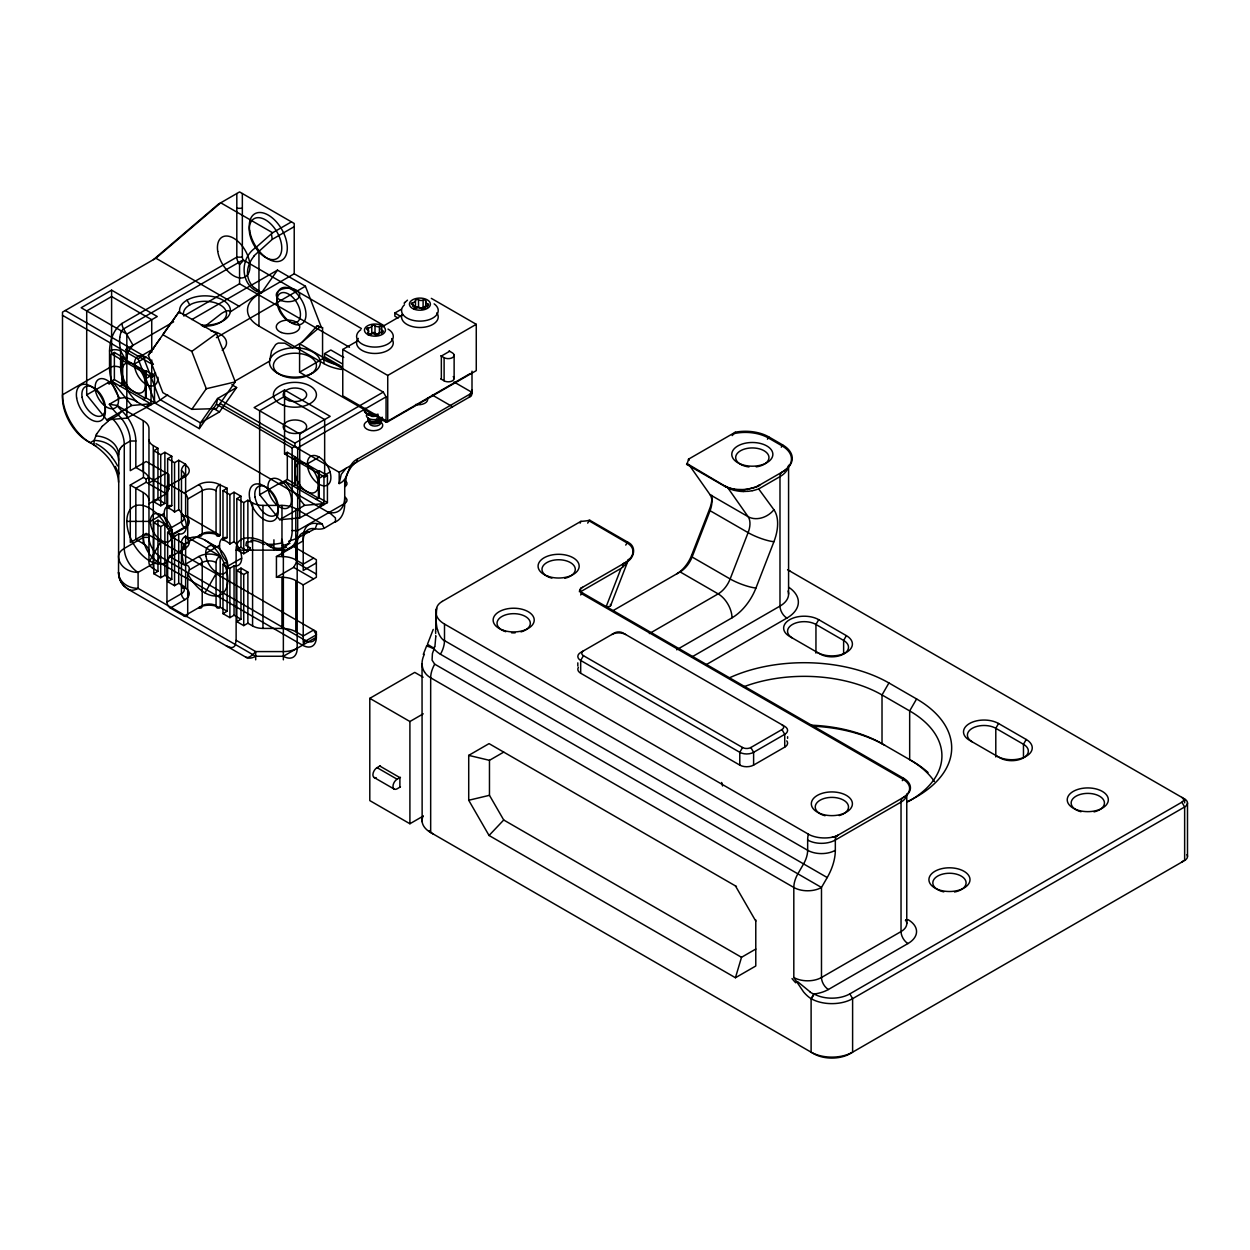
<?xml version="1.0" encoding="UTF-8"?>
<svg xmlns="http://www.w3.org/2000/svg" width="1250" height="1250" viewBox="0 0 1250 1250"><rect width="100%" height="100%" fill="white"/><g stroke="black" fill="none" stroke-linecap="round" stroke-linejoin="round"><path stroke-width="1.5" d="M341.516 369.484A39.125 22.594 0 0 1 323.969 363.641L258.953 326.094L258.953 250.734L256.078 247.391L272.609 232.75L291.453 221.875M470.312 373.5L386.062 422.141L386.062 396.875L383.297 392.094L299.609 343.766L299.578 372.203L322.562 358.938L322.562 327.75L317.25 325.766L302.016 342.297L292.594 347.828L284.812 343.188L278.422 343.062A12.797 10.094 84.9 0 0 275.547 344.719L271.578 350.828L269.594 361.109L235.172 380.984M376.219 422.797L376.219 421.094A6.531 4.453 -12.7 0 0 380.141 418.719M424.375 654.281A31.672 23.125 -19.1 0 0 422.031 663.656L422.141 821.766M123.688 585.641A11.766 6.797 60 0 1 119.406 578.25L118.531 572.391L118.797 452.266M148.969 503.703L166.156 493.781L168.922 488.984L168.922 474.609L146.203 461.484L130.281 470.672L130.281 441A24.453 14.125 60 0 0 118.312 415.078A39.125 22.594 60 0 1 109.344 404.266L119.719 398.281A39.125 22.594 60 0 1 109.531 367.641L109.531 350.969C109.859 340.828 113.266 329.469 121.984 323.453L236.812 257.156L242.344 257.156A3.906 2.266 60 0 0 243.156 259.891L361.375 328.516M283.359 659.844L283.359 549.859A24.453 1.047 86.5 0 0 281.531 543.062A141.953 112.75 -22.4 0 1 273.922 544.297L270.016 546.547C261.891 537.516 235.438 531.25 236.125 550.141L236.125 640.281L235.219 645.109A11.766 6.797 60 0 1 230.969 647.578L226.344 645.938M118.531 482.25C117.797 466.328 105.969 452.922 93.266 444.5M119.656 344.188L120.609 350.969L126.141 360.562L128.156 351.406L133.047 345.266L123.609 328.906A7.828 4.516 60 0 1 121.984 323.453M472 371.188L472 392.938L357.172 459.234C346.609 464.094 349.75 479.625 339.188 483.562L341.203 474.406L346.109 468.266M436.062 612.094L436.641 607.984A19.828 11.453 0 0 1 442.281 601.391M376.812 418.984L376.594 421.266A8.109 3.984 -12.7 0 1 370.438 421.359M436.641 607.984L435.594 631.297M118.297 471.859L118.344 471.656A10.156 5.859 60 0 1 118.531 473.984M220 403.453L339.188 472.266L470.375 396.531L471.188 391.547A3.906 2.266 60 0 0 472 389.75M118.328 471.734L118.328 471.703A17.422 10.062 60 0 1 118.531 474.266M62.5 315.328L138.188 359.031L155.375 403.281L199.297 428.625L200.469 422.906L217.625 398.484L236.641 387.5L231.844 384.734M199.297 428.625L216.453 404.203L217.625 398.484L294.922 443.125L383.297 392.094M434.891 646.781L435.766 636.828M118.906 451.813L119.25 450.688M436.297 609.344L436.312 609.297A29.344 16.938 0 0 0 444.5 624.062L444.5 640.609A19.562 11.297 -60 0 1 440.453 654.25L827.219 877.547L821.484 887.469L821.484 977.5A9.781 5.641 60 0 0 828.406 989.484L907.953 943.547A29.344 16.938 0 0 0 907.953 919.594A9.781 5.641 -60 0 1 905.422 920.5M433.219 629.422L427.453 644.281L434.406 648.531M469.234 397.172L471.188 391.547M736.453 886.484L489.047 743.625L468.719 755.375L468.719 800.266L489.047 835.484L735.438 977.734L741.516 957.297L755.781 949.062M423.297 654.391L426.719 645.625L434.25 649.062A35.281 28.797 -60 0 0 440.453 654.25M119.266 450.641L119.844 449.281M119.719 398.281L125.625 397.484L133.375 399.938A63.328 36.562 0 0 1 137.234 402.016L328.078 512.172A70.219 40.547 0 0 1 330.781 513.812L335.438 517.938L335.5 521.5L324.156 528.281L322.094 523.906A35.219 20.328 60 0 1 317.109 523.625L315.188 528.75A24.453 14.125 60 0 0 303.219 540.828L297.188 544.312L297.188 648.266A19.562 11.297 60 0 1 283.359 656.266L255.687 656.266A19.562 11.297 -60 0 1 245.906 657.234L128.312 589.344L123.688 585.641M366.594 414.828L366.531 414.969A8.734 4.047 -1.2 0 0 367.938 417.906L368.484 418.219M170 555.516L166.953 561.75L166.953 602.062A4.891 2.828 60 0 0 170.406 608.047L184.234 616.031A4.891 2.828 60 0 0 187.703 614.047L187.703 573.734C190.516 570.016 189.984 564.453 184.453 564.797L198.766 556.531A14.672 8.469 0 0 1 219.516 556.531L220.203 556.125L220.203 607.25L227.125 611.25L227.125 561.875A15.656 9.031 60 0 1 219.516 545.344A15.656 9.031 60 0 1 227.125 537.609L227.125 488.234L219.516 484.641A14.672 8.469 0 0 0 198.766 484.641L184.234 493.031L170.406 485.047A4.891 2.828 60 0 0 166.953 487.047L166.953 527.344L169.453 531.125L170.625 536.047L184.938 527.781A14.672 8.469 0 0 0 184.938 515.797A4.891 2.828 -60 0 1 181.469 513.797A9.781 5.641 0 0 1 181.469 521.781A4.891 2.828 60 0 0 184.938 527.781M94.078 444.969L94.078 440.453A141.953 26.844 -82.2 0 0 95.891 435.891L96.484 434.484M610.594 605.703L628.453 559.656M676.656 573.906A24.453 14.125 -60 0 0 691.625 555.266L709.609 508.953A24.453 14.125 -60 0 0 711.797 495.297M676.641 649.781L732 617.828A39.125 22.594 -60 0 0 755.953 588.016L773.922 541.703A39.125 22.594 -60 0 0 773.922 509.75L758.625 488.859M346.641 475.094L344.719 486.75A7.828 4.516 0 0 0 344.719 480.359L344.719 503.422A39.125 22.594 60 0 1 334.531 522.297M96.859 433.719L102.219 426.375M434.25 649.062L433.906 649.75A18.391 15.016 -60 0 0 432.406 653.75L432.078 660.125L434.641 664.125L821.484 887.469A19.562 11.297 0 0 1 793.812 887.469L430.672 677.812A28.031 20.469 -19.1 0 1 424.516 672.031M828.406 989.484A29.344 16.938 0 0 1 814.141 994.016L811.422 998.844A29.344 16.938 0 0 0 852.609 998.672L1184.641 806.969A9.781 5.641 0 0 0 1184.641 798.984L787.594 569.75M149.656 560.922L161.422 540.562M109.344 404.266L116.938 405.453A35.219 20.328 60 0 0 121.938 410.938L118.312 415.078L112.281 418.562A24.453 14.125 60 0 1 124.266 444.469L124.266 548.438A19.562 11.297 60 0 0 138.094 572.391A19.562 15.969 0 0 1 118.531 556.422A19.562 11.297 0 0 1 124.266 548.438L143.438 537.359L148.969 537.359A15.656 9.031 60 0 0 160.031 556.531L157.266 561.328L138.094 572.391L138.094 588.375L255.687 656.266M205 592.875L216.75 572.5M276.438 577.297L281.969 577.297A19.562 11.297 0 0 1 295.797 580.609L303.219 584.891L316.359 577.297L316.359 559.719L293.625 546.609L276.438 556.531L276.438 577.297L293.625 567.375L296.391 562.578L296.391 548.203M148.969 534.969L143.438 534.969L143.438 537.359A19.562 11.297 60 0 0 157.266 561.328L302.531 645.188L305.297 640.391A15.656 9.031 60 0 0 316.359 634M734.344 489.344L725.078 486.531L686.609 464.328L687.031 463.578A40.641 23.469 0 0 0 688.438 459.219L735.344 432.188A33.016 19.062 0 0 1 768.75 436.875L782.578 444.859A33.016 19.062 0 0 1 782.578 471.812L759.484 485.141M583.453 650.875A5.875 3.391 0 0 0 583.453 655.672L580.688 660.453L580.688 673.234L739.781 765.094A9.781 5.641 0 0 0 753.609 765.094L784.734 747.125A9.781 5.641 0 0 0 786.781 740.859M768.75 436.875L768.172 437.859A9.781 5.641 -60 0 0 767.469 439.219M782.578 444.859L782.016 445.844A9.781 5.641 -60 0 0 781.297 447.203M781.969 724.75A5.875 3.391 0 0 1 781.969 729.547L750.844 747.516A5.875 3.391 0 0 1 742.547 747.516L739.781 752.312L739.781 765.094M817.328 652.422A20.547 11.859 0 0 0 846.391 652.422A20.547 11.859 0 0 0 846.391 635.656L818.719 619.672L815.953 624.469L815.953 653.141M846.391 635.656L843.625 640.438A16.625 9.594 0 0 1 843.625 654.016A16.625 9.594 0 0 1 820.109 654.016L789.672 636.453A20.547 11.859 0 0 1 789.672 619.672A20.547 11.859 0 0 1 818.719 619.672M906.828 801.844A119.828 69.188 0 0 0 916.594 698.953L888.922 682.969L882.016 694.953L882.016 743.672L912.453 761.25A113.969 65.797 0 0 1 928.047 772.484M916.594 698.953L909.672 710.922A110.047 63.531 0 0 1 908.25 801.594M442.281 601.391L580.922 521.344A40.641 23.469 0 0 0 588.5 520.531L589.766 520.234L627.797 542.203C637.359 546.359 634.125 559.531 625.266 562.641L581.406 587.953A9.781 3.266 60 0 0 580.844 588.672A6 3.469 0 0 0 580.844 591.562A8.359 4.828 0 0 0 582.562 592.938L903.625 778.312L903.062 779.297A9.781 5.641 -60 0 0 902.359 780.656M997.188 756.25A20.547 11.859 0 0 0 1026.234 756.25A20.547 11.859 0 0 0 1026.234 739.484L998.563 723.516L995.797 728.297L995.797 756.969M1026.234 739.484L1023.469 744.281A16.625 9.594 0 0 1 1023.469 757.859A16.625 9.594 0 0 1 999.953 757.859L969.516 740.281A20.547 11.859 0 0 1 969.516 723.516A20.547 11.859 0 0 1 998.563 723.516M814.141 994.016A25.438 14.688 0 0 0 849.844 993.875L852.609 998.672L852.609 1052.172A29.344 16.938 0 0 1 811.109 1052.172L811.109 998.656L813.891 993.922M349.719 469.281L350.109 468.656A12.469 4.938 -47.8 0 1 352.594 465.375M120.484 448.141L120.844 447.609A17.984 14.359 29.5 0 1 121.516 446.828L121.703 446.531M148.359 355.297L178.953 311.859L216.5 333.516L235.266 381.891L216.516 408.609L191.812 409.344L162.844 392.625L148.359 355.297L160.188 338.578M204.031 327.047L221.484 313.5A12.797 2.703 -38.8 0 1 224.359 311.844L228.344 310.578L230.312 311.875L259.938 292.672L261.688 292.609L277.484 270.125L305.422 286.25L321.219 326.969M191.812 409.344L206.281 388.734L235.266 381.891M65.266 310.531L142.562 355.156L159.734 399.406L200.469 422.906L219.484 411.922L236.641 387.5M178.953 311.859L162.844 334.688L191.797 351.406L206.281 388.734M630.375 558.172L630.156 558.438A29.719 17.516 0.3 0 1 628.078 560.453L627.703 560.844M589.766 520.234L589.125 521.031A9.781 5.641 -60 0 0 587.688 523.125M627.797 542.203L627.156 543A9.781 5.641 -60 0 0 625.734 545.094M404.516 302.812L407.453 300.172M404.156 303.25L404.859 302.391M254.188 255.656L272.297 239.328L294.219 226.672M246.469 542.031L245.906 545.438L250.141 547.75A17.422 10.062 60 0 0 249.953 550.141L273.922 550.141A126.891 103.609 0 0 0 283.359 549.859L283.953 549.766M735.266 432.281L732.797 434.922A96.078 55.469 -60 0 0 732.188 435.594M349.469 347.234L239.562 283.781L239.562 264.578L243.484 260.438M489.047 835.484L503.719 820L489.469 795.312L489.469 760.328L503.719 752.109M102.281 426.297L108.094 421.266M138.188 359.031L142.562 355.156L153.656 348.75M155.375 403.281L167.656 394.828M256.078 247.391C239 258.297 240.125 285.938 259.938 292.672M153.438 259.625L218.297 204.219L239.578 191.922L294.219 223.469L294.219 273.781L384.484 325.906M96.031 446.094L87.406 441.109A35.219 20.328 60 0 1 62.5 397.984L62.5 312.125L155.875 258.219L220.734 202.797L272.609 232.75M302.016 342.297L319.703 327.188L322.562 327.75M621.844 567.75L623.844 566.016A30.516 20.297 -5.6 0 0 625.5 564.219L626.109 563.547A27.406 18.094 -6.3 0 0 628.578 559.344M191.797 351.406L216.5 333.516M625.156 562.688L624.203 563.266L625.453 562.484A30.562 18.062 0.6 0 0 627.609 560.844M111.609 290.156L81.172 307.734L126.828 334.094L157.266 316.516L111.609 290.156L111.609 354.062L151.734 377.219L151.734 359.969M243.156 259.891L123.609 328.906A4.734 3.375 -76.1 0 0 123.266 329.125A6.031 4.297 -76.1 0 0 121.359 331.656M119.906 386L122.672 384.406L122.672 357.25L114.375 352.453L110.922 354.453L110.922 381.609L111.922 382.188M126.141 360.562L126.141 349.266L173.625 321.844M239.562 283.781L183.766 315.984A21.516 12.422 0 0 1 203.234 301.344A21.516 12.422 0 0 1 226.516 314.016A21.516 12.422 0 0 1 202.25 326.047M119.906 358.844L122.672 357.25M191.859 319.562L277.484 270.125M133.75 364.438L146.203 357.25M294.219 273.781L258.953 294.156A39.125 22.594 0 0 0 258.953 326.094M148.266 406.375L126.828 418.094L106.766 419.875L86.703 394.922L108.156 382.547L109.156 383.781L112.609 381.797L150.734 403.797L147.266 405.797L148.266 406.375L154.5 402.781L154.5 375.625L146.203 370.828L143.438 372.422M108.156 382.547L114.375 379.625L122.672 384.406M216.438 337.625L305.422 286.25M144.672 379.328L155.578 373.047M154.5 375.625L151.047 377.625L151.047 404.781L150.047 404.203M106.766 419.875L131.672 405.5L150.734 403.797M143.438 399.578L146.203 397.984L154.5 402.781M124.266 444.469L130.281 441L135.828 441L135.828 467.469L143.234 471.75A19.562 11.297 0 0 1 148.969 479.734M153.812 450.703L157.953 448.312L157.953 499.422L164.875 503.422L164.875 452.297L160.719 454.688L153.812 450.703L153.812 501.813L160.719 505.813L164.875 503.422M342.328 367.031L324.578 356.781L324.578 353.594L330.812 350L343.719 357.453M398.094 318.078L394.859 316.203L394.859 313.016L401.078 309.422M431.313 298.359L476.266 324.312L476.266 370.641L387.734 421.75L342.766 395.797L342.766 349.469L357.812 340.797M384.531 325.359L402.906 314.75M310.125 374.422L312.906 372.828M284.547 390L254.109 407.578L299.75 433.938L330.188 416.359L284.547 390L284.547 453.891L324.656 477.062L324.656 419.562L284.547 396.391L259.641 410.766L259.641 494.766L279.703 519.719L299.75 517.922L321.203 506.219L320.203 505.641L323.656 503.641L285.531 481.625L282.078 483.625L281.078 482.391L259.641 494.766M167.641 458.688L174.562 462.688L178.703 460.281L178.703 509.641L174.562 512.047A15.656 9.031 60 0 0 167.641 508.047L167.641 458.688L171.797 456.297L171.797 505.656A15.656 9.031 60 0 0 164.188 513.406L150.344 521.391L126.828 521.391M302.531 645.188A19.562 11.297 60 0 0 316.359 637.203L316.359 631.609L146.203 533.375L130.281 542.562L130.281 485.047L143.438 477.453L146.203 479.063L146.203 482.25L166.156 493.781M146.203 479.063L148.969 477.453L168.922 488.984M146.203 482.25L135.828 488.234L135.828 539.359L143.234 543.641A19.562 11.297 0 0 1 148.969 551.625M148.969 482.938L166.156 473.016M168.469 529.297L181.469 521.781L181.469 470.672A4.891 2.828 -60 0 1 184.938 464.672L185.625 464.281L185.625 515.391L220.203 535.359L220.203 484.25M166.953 487.047L184.938 476.656A14.672 8.469 0 0 0 184.938 464.672M153.812 501.813L157.953 499.422M342.766 349.469L387.734 375.438L476.266 324.312M167.641 508.047L171.797 505.656M220.203 535.359L219.516 535.766A4.891 2.828 -60 0 1 216.062 533.766A9.781 5.641 0 0 0 202.219 533.766L184.453 544.031L189.516 542.188L187.703 539.328L187.703 499.031L202.219 490.641A9.781 5.641 0 0 1 216.062 490.641A4.891 2.828 -60 0 1 219.516 484.641M449.641 351.266L441.344 356.062L441.344 379.219M164.875 575.297L160.719 577.703L153.812 573.703L153.812 522.594L157.953 520.188L164.875 524.188L164.875 575.297L171.797 579.297L171.797 529.938A15.656 9.031 60 0 1 164.188 513.406M216.453 404.203L292.141 447.906L294.922 446.312L294.922 443.125M284.547 453.891L287.312 452.297L295.609 457.094L295.609 484.25L292.844 485.844M153.812 522.594L160.719 526.578L164.875 524.188M222.984 490.641L229.891 494.625L234.047 492.234L234.047 541.594L229.891 544A15.656 9.031 60 0 0 222.984 540L222.984 490.641L227.125 488.234M294.922 446.312L297.688 447.906L386.062 396.875M292.844 458.688L295.609 457.094M170.406 608.047L184.938 599.656A4.891 2.828 60 0 1 181.469 593.672L181.469 542.547A4.891 2.828 -60 0 1 184.938 536.562L185.625 536.172L185.625 587.281L178.703 583.297L174.562 585.688L167.641 581.688L167.641 532.328L171.797 529.938M172.484 534.172L186.312 526.188A15.656 9.031 60 0 0 178.703 509.641M236.812 498.625L240.969 496.234L240.969 547.344L247.875 551.344L247.875 500.219L243.734 502.625L236.812 498.625L236.812 549.75L243.734 553.734L247.875 551.344M167.641 532.328A15.656 9.031 60 0 0 174.562 536.328L178.703 533.922A15.656 9.031 60 0 0 186.312 526.188M306.672 464.281L319.125 457.094M281.078 483.047L287.312 479.453L295.609 484.25M316.359 472.266L319.125 470.672L327.422 475.469L327.422 502.625L321.203 506.219M168.469 558.047L184.938 548.547A14.672 8.469 0 0 0 184.938 536.562M153.812 573.703L157.953 571.312L157.953 520.188M317.609 479.172L330.062 471.984M327.422 475.469L323.969 477.453L323.969 504.609L322.969 504.031M222.984 540L227.125 537.609M205.687 553.344L219.516 545.344M167.641 581.688L171.797 579.297M189.219 570.031L202.219 562.516A9.781 5.641 0 0 1 216.062 562.516A4.891 2.828 -60 0 1 219.516 556.531M279.703 519.719L304.594 505.344L323.656 503.641M316.359 499.422L319.125 497.828L327.422 502.625M236.812 549.75L240.969 547.344M303.219 584.891L303.219 642.391L316.359 634.812L313.594 630.016L303.219 636L295.797 631.719A19.562 11.297 0 0 0 281.969 628.422L262.953 628.422A14.672 8.469 0 0 1 252.578 625.938L247.875 623.219L243.734 625.625L236.812 621.625L236.812 570.516L240.969 568.109L240.969 619.234L234.047 615.234L229.891 617.641L222.984 613.641L222.984 564.281L227.125 561.875M184.938 599.656A14.672 8.469 0 0 0 184.938 587.688L185.625 587.281M227.813 566.109L241.656 558.125A15.656 9.031 60 0 0 234.047 541.594M166.953 602.062L181.469 593.672A9.781 5.641 0 0 0 181.469 585.688A4.891 2.828 -60 0 0 184.938 587.688M222.984 564.281A15.656 9.031 60 0 0 229.891 568.266L234.047 565.875A15.656 9.031 60 0 0 241.656 558.125M296.422 538.5L315.188 528.75A39.125 22.594 60 0 0 324.156 528.281M236.812 570.516L243.734 574.5L247.875 572.109L247.875 623.219M184.234 616.031L202.219 605.656A9.781 5.641 0 0 1 216.062 605.656A4.891 2.828 -60 0 0 219.516 607.656L220.203 607.25M313.594 558.125L303.219 564.125L295.797 559.844A19.562 11.297 0 0 0 281.969 556.531L276.438 556.531M222.984 613.641L227.125 611.25M316.359 562.922L303.219 570.516L303.219 537.641A28.375 16.375 60 0 1 317.109 523.625M236.812 621.625L240.969 619.234M283.359 656.266L316.359 637.203M423.234 816.062L409.906 823.75L369.797 800.594L369.797 698.344L414.75 672.391L423.109 677.219M581.047 591.469L621.047 568.375L606.203 606.594A19.562 4.141 21.2 0 0 610.359 604.422M582.547 592.953L581.406 593.594A9.781 5.641 -60 0 0 580.703 594.969M369.797 698.344L409.906 721.516L423.234 713.828M612.922 610.703L680.109 571.906A19.562 11.297 -60 0 0 692.094 557L710.062 510.687A19.562 11.297 -60 0 0 710.062 494.703L689.781 465.844A9.781 5.641 -60 0 0 687.25 464.375L686.609 464.328M376.156 777.625A5.875 3.391 -60 0 1 372.938 774.297A5.875 3.391 -60 0 1 377.062 767.641L380.406 765.703M400.453 786.875L397.109 788.812A5.875 3.391 -60 0 1 392.969 786.406A5.875 3.391 -60 0 1 397.109 779.219L400.453 777.297M649.391 633.578L718.156 593.875A19.562 11.297 -60 0 0 730.141 578.969L748.109 532.641A19.562 11.297 -60 0 0 748.109 516.672L727.828 487.812A9.781 5.656 -60 0 0 725.297 486.344L724.656 486.281M692.328 656.703L779.984 606.094A29.344 16.938 0 0 0 788.062 590.969M705.984 664.797L786.906 618.078A39.125 22.594 0 0 0 788.891 587.375M832.141 837.25A19.562 15.969 60 0 0 837.344 835.547L903.625 797.281A23.234 13.406 0 0 0 903.625 778.312M735.438 977.734L755.781 966L755.781 919.922M849.844 993.875L1181.875 802.188A5.875 3.391 0 0 0 1181.875 797.391M1186.953 854.625A9.781 5.641 0 0 1 1184.641 860.484L849.844 1053.781A25.438 14.688 0 0 1 813.875 1053.781L430.672 832.531A29.344 16.938 0 0 1 423.078 816.172M760.047 484.812L758.469 485.687A24.094 13.906 0 0 1 755.062 487.188L747.5 489.203A26.672 15.391 0.9 0 1 744.672 489.594L733.812 489.344M290.781 547.594L287.594 548.828M295.453 538.891L288.625 541.312M757.547 489.25L755.844 489.797A30.281 15.625 7.8 0 1 752.266 490.734M759.125 488.688L779.984 476.625A29.344 16.938 0 0 0 788.562 465.266M753.172 487.844L751.922 488.219A28.875 16.781 1.1 0 1 749.453 488.875L748.672 488.984M468.719 800.266L489.469 795.312M752.109 490.688L751.938 490.719A28.25 14.438 7.5 0 1 747.672 491.375M747.938 489.125L744.328 489.609M147.266 405.797L148.266 405.703M320.203 505.641L321.203 505.547M744.078 489.641L742.859 489.719M747.609 491.281L746.641 491.344A25.203 12.656 7.2 0 1 744.078 491.469L743.438 491.422M236.125 550.141L249.953 550.141M236.812 208.297L242.344 208.297M247.875 500.219L252.578 502.938A14.672 8.469 0 0 0 262.953 505.406L281.969 505.406A19.562 11.297 0 0 1 295.797 508.719L322.094 523.906M267.25 544.953A35.219 20.328 60 0 0 292.141 530.578L297.688 530.578L344.719 503.422A7.828 4.516 0 0 0 344.719 497.031A31.297 18.078 60 0 1 328.078 512.172M266.109 544.297L273.922 544.297M733.375 489.172L733.469 489.188A20.156 11.438 0.9 0 1 729.281 488.141L729.203 488.094A19.156 10.859 0.9 0 1 726 486.766L725.297 486.344M256.078 290.453L261.688 292.609M468.719 755.375L489.469 760.328M687.031 463.578L728.438 488.141M728.281 488.062L728.359 488.109A16.047 7.812 7 0 0 734.781 490.453L735.391 490.547A20.969 10.438 7.1 0 0 743.484 491.547M394.859 313.016L401.312 316.734M710.062 494.703L748.109 516.672A19.562 15.438 -35.1 0 0 773.922 509.75M449.062 350.938L452.406 352.875A5.875 3.391 0 0 1 452.406 357.656A5.875 3.391 0 0 1 444.109 357.656L440.766 355.734M454.016 382L470.859 391.719M440.766 378.891L444.109 380.828A5.875 3.391 0 0 0 451.938 381.078A5.875 3.391 0 0 0 453.219 376.609M317.25 325.766L319.703 327.188M432.328 395.062L452.609 406.781M324.578 353.594L342.328 363.844M155.875 258.219L239.562 306.531M322.562 358.938L323.969 359.75A39.125 22.594 0 0 0 338.719 365.109M680.109 571.906L718.156 593.875A19.562 11.297 60 0 1 732 617.828M299.578 372.203L386.062 422.141M276.938 372.828L279.703 374.422M126.141 349.266L152.578 364.531M212.969 408.172L219.484 411.922M283.844 481.453L284.844 482.031M583.453 655.672L742.547 747.516M108.156 383.219L109.156 383.781M116.938 405.453L143.234 420.641A19.562 11.297 0 0 1 148.969 428.625L148.969 562.609A14.672 8.469 0 0 0 153.266 568.594L157.953 571.312M148.969 439.609A14.672 8.469 0 0 0 153.266 445.594L157.953 448.312M164.875 452.297L171.797 456.297M178.703 460.281L185.625 464.281M234.047 492.234L240.969 496.234M444.5 624.062L808.391 834.156A29.344 16.938 60 0 0 807.656 840.031L807.656 850.281A19.562 11.297 -60 0 1 803.594 863.906L797.875 873.828A19.562 11.297 -60 0 0 793.812 887.469L793.812 977.5L803.531 991.875A28.906 16.688 60 0 0 806.141 994.703L807.281 995.781A21.594 12.469 60 0 0 811.109 998.672M444.5 640.609L807.656 850.281A19.562 11.297 0 0 0 835.328 850.281L835.328 840.031A9.781 5.641 60 0 1 837.344 835.547M296.391 562.578L316.359 574.109M293.625 567.375L313.594 578.891M130.281 485.047L143.234 492.516A19.562 11.297 0 0 1 148.969 500.516M205 540.156L216.75 546.953M185.625 536.172L220.203 556.125M240.969 568.109L247.875 572.109M160.031 556.531L305.297 640.391M236.125 640.281L255.687 651.578L283.359 651.578A19.562 11.297 0 0 0 297.188 648.266M503.719 820L741.516 957.297M379.828 766.047L399.891 777.625L399.891 787.203M377.062 767.641L397.109 779.219M373.953 777.406L394.359 789.188M258.953 291.016L254.188 287.531M810.25 992L797.453 981.516M428.047 646.594L426.766 645.734M588.484 520.484L627.156 543A19.109 11.25 -1 0 1 629.469 544.625L630.078 545.172A19.844 11.688 -1 0 1 631.406 546.703L632 547.688A22.531 13.25 -0.9 0 1 632.938 552.188L632.844 553.047A26.031 15.281 -0.4 0 1 632.078 555.406L631.922 555.781A28.109 16.531 -0.1 0 1 630.484 557.969M285.531 481.625L304.594 505.344M281.078 482.391L282.078 483.625M112.609 381.797L131.672 405.5M117.922 471.875L115.344 466.484M424.516 672.031L424.203 671.531A29.281 21.375 -19.1 0 1 422.094 664.281L422.078 663.719M170.359 555.672L170.625 556.812M1181.875 802.188L1184.641 806.969L1184.641 860.484M781.969 729.547L784.734 734.344L784.734 747.125M750.844 747.516L753.609 752.312L753.609 765.094M735.438 885.891L755.781 921.109M239.562 264.578L238.438 262.609A7.828 4.516 60 0 1 236.812 257.156L236.812 193.516M187.016 300.141L189.781 304.938M437.391 629.672L437.141 628.688A47.516 37.609 -83.4 0 1 436.234 612.109M709.609 508.953L710.062 510.687L748.109 532.641A19.562 4.141 21.2 0 0 773.922 541.703M691.625 555.266L692.094 557L730.141 578.969A19.562 4.141 21.2 0 0 755.953 588.016M721.656 782.453L722.547 785.984M271.453 234.266L272.297 239.328M119.641 343.938L119.594 340.219A24.281 17.328 -76.1 0 1 119.813 337.391M435.609 631.484L435.672 633.453M435.734 635.516L435.766 636.562M1187.5 802.984L1187.5 856.5M1184.641 798.984L1184.641 802.812M1023.469 757.656L1023.469 744.281L995.797 728.297A16.625 9.594 0 0 0 972.281 728.297A16.625 9.594 0 0 0 972.281 741.875M906.766 794.109L906.766 923.594M843.625 653.828L843.625 640.438L815.953 624.469A16.625 9.594 0 0 0 792.438 624.469A16.625 9.594 0 0 0 792.438 638.047M788.578 466.547L788.578 594.109M787.609 736.734L787.609 738.328M577.812 662.859L577.812 666.047M454.125 355.062L454.125 378.625M444.109 357.656L444.109 380.828M430.672 832.531L430.672 677.812A19.562 11.297 -60 0 1 434.719 664.172M427.531 303.75A1.75 1 0 0 1 427.109 305.641A3.484 2.016 0 0 0 424.312 307.766A1.75 1 0 0 1 421.266 308.5A3.484 2.016 0 0 0 416.688 308.156A1.75 1 0 0 1 414.047 307A3.484 2.016 0 0 0 412.266 304.547A1.75 1 0 0 1 412.688 302.656A3.484 2.016 0 0 0 415.484 300.531A1.75 1 0 0 1 418.531 299.797A3.484 2.016 0 0 0 423.109 300.141A1.75 1 0 0 1 425.75 301.297A3.484 2.016 0 0 0 427.531 303.75L427.531 307.406M425.75 301.297L425.75 306.766M423.109 300.141L423.109 307.438A1.75 1 0 0 1 425.641 307.797M418.531 299.797L418.531 307.094A1.75 1 0 0 0 415.484 307.828A3.484 2.016 0 0 1 414.531 309.375M415.484 300.531L415.484 307.828M412.688 302.656L412.688 306.297M409.906 721.516L409.906 823.75M387.734 375.438L387.734 421.75M381.609 327.938A3.484 2.016 0 0 0 382.562 330.547A1.75 1 0 0 1 381.531 332.359A3.484 2.016 0 0 0 378.094 334.141A1.75 1 0 0 1 374.859 334.531A3.484 2.016 0 0 0 370.469 333.688A1.75 1 0 0 1 368.266 332.266A3.484 2.016 0 0 0 367.312 329.672A1.75 1 0 0 1 368.344 327.859A3.484 2.016 0 0 0 371.781 326.078A1.75 1 0 0 1 375.016 325.688A3.484 2.016 0 0 0 379.406 326.516A1.75 1 0 0 1 381.609 327.938L381.609 333.406M379.406 326.516L379.406 333.812A3.484 2.016 0 0 1 375.016 332.984A1.75 1 0 0 0 371.781 333.375A3.484 2.016 0 0 1 371.094 334.359M375.016 325.688L375.016 332.984M371.781 326.078L371.781 333.375M368.344 327.859L368.344 335.156M339.188 472.266L339.188 483.562M323.969 359.75L323.969 363.641M319.125 470.672L319.125 497.828M299.75 433.938L299.75 517.922M297.688 447.906L297.688 530.578A39.125 22.594 60 0 1 270.016 546.547M295.797 508.719L295.797 559.844M295.797 580.609L295.797 631.719M292.141 447.906L292.141 530.578M287.312 452.297L287.312 479.453M281.969 505.406L281.969 556.531M281.969 577.297L281.969 628.422M273.922 539.812L273.922 550.141M262.953 505.406L262.953 628.422M255.687 659.844L255.687 651.578A19.562 6.516 -60 0 1 245.906 657.234M252.578 502.938L252.578 625.938M243.734 502.625L243.734 553.734M243.734 574.5L243.734 625.625M242.344 193.516L242.344 257.156M234.047 565.875L234.047 615.234M229.891 494.625L229.891 544M229.891 568.266L229.891 617.641M216.062 490.641L216.062 533.766M216.062 562.516L216.062 605.656M178.703 533.922L178.703 583.297M174.562 462.688L174.562 512.047M174.562 536.328L174.562 585.688M160.719 454.688L160.719 505.813M160.719 526.578L160.719 577.703M153.266 445.594L153.266 568.594M151.734 352.297L151.734 319.719L111.609 296.547L86.703 310.938L86.703 394.922M146.203 370.828L146.203 397.984M143.438 463.078L143.438 477.453M143.234 420.641L143.234 471.75M143.234 492.516L143.234 543.641M126.828 334.094L126.828 418.094M137.25 402A31.297 18.078 60 0 1 120.609 367.641L120.609 350.969A7.828 4.516 0 0 0 109.531 350.969M114.375 352.453L114.375 379.625M423.109 307.438A3.484 2.016 0 0 1 418.531 307.094M434.141 303.859A18.344 10.594 0 0 1 432.875 318.016A18.344 10.594 0 0 1 408.359 318.766A18.344 10.594 0 0 1 404.516 304.766M436.812 312.844A18.344 10.594 0 0 1 421.266 327.484A18.344 10.594 0 0 1 402.109 314.344M424.375 306.656A18.344 10.594 0 0 1 425.625 306.859M375.734 414.75A10.922 5.953 -8.3 0 1 364.312 410.797A10.609 5.156 -1 0 1 365.391 408.188M377.219 414.703A10.922 5.906 -8.3 0 1 369.078 414.703A10.766 6.219 0 0 1 364.406 410.781M369.047 414.719A11.109 5.812 -9.6 0 1 367.328 414.109L366.875 413.859A10.609 4.656 -1.2 0 1 364.891 410.078A10.828 4.578 -6 0 1 365.016 409.859A10.125 4.891 8.9 0 1 365.609 409.047M378.062 414.156A10.922 7.016 -7.1 0 1 377.109 414.391M376.219 421.109A6.531 3.328 -13.8 0 1 371.438 421.438M369.484 422.359A6.531 3.453 -15.2 0 1 369.312 419.375M369.375 419.797A6.266 3.609 0 0 0 368.875 420.563A6.609 2.797 -1.4 0 0 369.656 422.906M376.031 422.891A6.531 2.547 -2.8 0 1 368.609 420.578M379.984 420.375A6.547 4.188 -13.4 0 1 376.141 422.578M376.062 414.359A6.531 3.328 -13.8 0 1 371.438 414.641M370.469 415.328A6.516 3.453 -15.2 0 1 369.547 414.781M368.734 414.375A6.531 2.906 10.4 0 0 368.922 414.859A6.516 2.547 -2.8 0 0 371.938 416.078M371.562 416.359A6.531 3.328 -13.8 0 0 376.219 416.016A6.531 4.453 -12.7 0 0 378.062 415.266M369.406 421.797A5.766 3.328 0 0 0 374.891 426.094A5.766 3.328 0 0 0 380.484 421.844A9.297 5.359 0 0 1 378.672 429.766A9.297 5.359 0 0 1 365.281 427.938A9.297 5.359 0 0 1 369.734 420.422M377.25 420.609A8.422 4.734 -12.9 0 1 376.469 420.828M368.344 418.297A9.094 5.219 -8.1 0 0 376.922 419.328A9.516 6.391 1.2 0 0 382.281 417.203M388 329.062A18.344 10.594 0 0 1 388.25 343.781A18.344 10.594 0 0 1 362.781 344.422A18.344 10.594 0 0 1 360.797 329.75M391.672 338.562A18.344 10.594 0 0 1 374.797 353.469A18.344 10.594 0 0 1 358.312 338.406M381.938 417.969A8.75 5.781 -12.5 0 1 377.453 420.656M370 421.172A7.641 2.875 -1.3 0 1 368.016 418.391M367.156 414.938A8.406 3.891 -1.7 0 1 369.078 413.656M380.922 418.156A6.516 4.344 -14.5 0 1 379.562 420.172M377.359 423.391A7.016 3.906 -10.6 0 1 370.062 423.125M382.359 418.172A7.406 5.156 1.3 0 1 377.547 423.547M1081.016 811.75A16.625 9.594 0 0 1 1074.828 796.969A16.625 9.594 0 0 1 1101.141 797.25A16.625 9.594 0 0 1 1094.016 811.891M505.797 631.719A16.625 9.594 0 0 1 500.953 617.078A16.625 9.594 0 0 1 526.781 617.359A16.625 9.594 0 0 1 521 631.891M515.188 632.828A16.625 9.594 0 0 1 511.547 632.797M825.078 815.734A16.625 9.594 0 0 1 818.641 801.156A16.625 9.594 0 0 1 844.703 800.875A16.625 9.594 0 0 1 839.188 815.594M551.859 578.125A16.625 9.594 0 0 1 545.656 563.344A16.625 9.594 0 0 1 571.984 563.625A16.625 9.594 0 0 1 564.859 578.266M749 466.937A16.625 9.594 0 0 1 738.391 452.281A16.625 9.594 0 0 1 765.906 452A16.625 9.594 0 0 1 756.234 466.875M943.797 891.875A16.625 9.594 0 0 1 936.234 877.031A16.625 9.594 0 0 1 963.031 877.312A16.625 9.594 0 0 1 954.531 892M433.437 834.125A25.438 14.688 0 0 1 428.938 830.609M1183.391 860.562A5.875 3.391 0 0 1 1181.875 862.094M812.094 726.156A113.969 65.797 0 0 1 884.781 745.281M793.812 977.5A19.562 11.297 0 0 0 821.484 977.5L901.031 931.578A19.562 11.297 0 0 0 905.672 919.859M795.75 982.812A61.031 51.656 28 0 1 792.031 978.578M837.938 835.234A14.594 8.422 0 0 1 832.125 837.25L831.453 837.375A23.656 13.656 0 0 1 808.297 834.203M580.844 591.562A9.781 3.266 60 0 0 581.406 593.594L903.062 779.297A22.438 12.953 0 0 1 903.062 797.609A9.781 5.641 60 0 0 901.031 802.094L901.031 931.578A9.781 5.641 60 0 0 907.953 943.547M580.828 588.672A8.359 4.828 0 0 1 582.562 587.312M580.141 523.156A14.672 8.469 -60 0 1 580.922 521.344M580.688 673.234A9.781 5.641 0 0 1 578.375 667.375M688.531 459.219A14.672 8.469 -60 0 1 689.312 460.125M579.406 591.812A9.781 5.641 60 0 1 581.406 587.953M743.469 686.891A110.047 63.531 0 0 1 882.016 694.953L909.672 710.922L909.672 759.656A110.047 63.531 0 0 1 934.406 781.516M810.219 725.156A110.047 63.531 0 0 1 882.016 743.672M729.234 677.922A119.828 69.188 0 0 1 888.922 682.969M788.75 570.5A29.344 16.938 0 0 1 790.359 571.359M786.906 618.078A9.781 5.641 60 0 1 779.984 606.094L779.984 476.625A9.781 5.641 60 0 1 782.016 472.141A32.219 18.594 0 0 0 782.016 445.844L768.172 437.859A32.219 18.594 0 0 0 734.031 433.594M906.75 794.531A19.562 11.297 0 0 1 901.031 802.094L835.328 840.031A19.562 11.297 0 0 1 807.656 840.031M835.328 850.281A39.125 22.594 -60 0 1 827.219 877.547M444.344 640.922A19.609 15.531 -83.4 0 1 437.609 629.594M622.484 567.438A10.031 6.188 76.2 0 1 622.906 565.953M622.375 564.953A8.938 6.875 38.2 0 1 622.953 563.875M623.391 563.594A3.969 1.609 -20.7 0 1 623.719 563.328M757.922 486.625A10.031 5 46.5 0 1 758.547 485.875M758.844 485.25A8.922 2.656 75.3 0 1 759.281 485.484M813.906 994.141A21.562 12.516 45.4 0 1 810.219 992.188M434.484 646.656A24.75 21.797 -86.4 0 1 434.016 648.375M611.812 634.5A9.781 5.641 0 0 1 625.641 634.5M759.375 485.359A30.328 17.875 1.6 0 1 753.281 487.969M742.75 489.766A23.031 13.172 0.9 0 1 734.312 489.391M157.953 377.328A16.625 9.594 60 0 1 143.781 382.734A16.625 9.594 60 0 1 135.531 358.953A16.625 9.594 60 0 1 153.422 364.297M166.953 561.75A32.281 18.641 60 0 1 133.922 544.578A32.281 18.641 60 0 1 133.922 506.391A32.281 18.641 60 0 1 166.953 527.344M187.703 539.328A32.281 18.641 60 0 1 220.734 556.516A32.281 18.641 60 0 1 220.734 594.688A32.281 18.641 60 0 1 187.703 573.734M180 313.266A25.438 14.688 0 0 1 203.078 295.891A25.438 14.688 0 0 1 230.406 311.062A25.438 14.688 0 0 1 201.25 325.062M211.063 330.953A21.516 12.422 0 0 1 222.219 350.312M120.609 367.641A7.828 4.516 0 0 0 109.531 367.641L62.5 394.797A39.125 22.594 60 0 0 90.172 442.719L94.078 440.453A24.453 19.969 0 0 1 118.531 460.422M472 392.938A7.828 4.516 60 0 1 470.375 396.531M357.172 459.234A7.828 4.516 60 0 1 355.547 462.812A4.938 1.953 -47.8 0 0 354.391 463.641L354.219 463.781A6.531 2.594 -47.8 0 0 352.891 465.078M184.234 493.031A4.891 2.828 60 0 1 187.703 499.031M107.859 421.078A67.969 49.5 18.7 0 1 112.031 418.313M297.188 544.312A24.453 14.125 60 0 1 309.156 532.234M198.766 484.641A4.891 2.828 60 0 1 202.219 490.641L202.219 533.766A4.891 2.828 60 0 1 198.766 535.766A14.672 8.469 0 0 1 219.516 535.766M184.938 476.656A4.891 2.828 60 0 0 181.469 478.656A9.781 5.641 0 0 0 181.469 470.672M198.766 556.531A4.891 2.828 60 0 1 202.219 562.516L202.219 605.656A4.891 2.828 60 0 1 198.766 607.656A14.672 8.469 0 0 1 219.516 607.656M184.938 548.547A4.891 2.828 60 0 0 181.469 550.547A9.781 5.641 0 0 0 181.469 542.547M95.891 435.891A24.453 18.859 0 0 1 118.531 454.688M121.938 410.938A28.375 16.375 60 0 1 135.828 441M296.625 544.453A15.891 1.922 -25.1 0 1 295.594 545.031M121.844 446.406A16.172 12.984 39.5 0 1 124.328 444.562M120.062 448.953A19.297 15.234 18.4 0 1 120.547 448.172M96.328 434.484A44.938 26.656 -9.8 0 1 96.688 433.703M289.969 543.375A46.359 33.641 -0.8 0 1 282.422 545.438M295.328 545.172A16.406 2.453 -24.1 0 1 294.234 545.75M293.516 545.891A17.297 3.234 -23 0 1 292.688 546.297M292.094 546.453A18.797 5.25 -21.1 0 1 291.156 546.891M286.578 547.266A19.297 13.812 -16.5 0 1 283.75 548M249.953 549.844A10.156 5.859 60 0 1 250.156 547.766M246.719 542.344A24.578 13.016 44.1 0 1 251.688 541.844M250.891 540.312A40.172 21.406 56.6 0 1 264.328 544.469M96 443.672A40.172 24.578 60.8 0 1 111.812 456.828M111.625 456.984A24.594 14.672 57.3 0 1 117.547 465.906M119.938 337.016A12.875 9.188 -76.1 0 1 121.203 331.875M346.781 474.781A32.453 12.875 -47.8 0 1 347.531 473.203L348.25 471.812A23.375 9.266 -47.8 0 1 349.5 469.609M253.969 287.656A39.812 28.047 -14.6 0 1 254.391 255.734M427.484 398.281A9.297 5.359 0 0 1 415.562 404.5M614.578 632.906L580.688 652.469A9.781 5.641 0 0 0 580.688 660.453L739.781 752.312A9.781 5.641 0 0 0 753.609 752.312L784.734 734.344A9.781 5.641 0 0 0 784.734 726.359L622.875 632.906A5.875 3.391 0 0 0 614.578 632.906M145.5 371.234L121.984 357.656L121.984 384.812L145.5 398.391L145.5 371.234M318.438 471.062L294.922 457.484L294.922 484.641L318.438 498.219L318.438 471.062M184.016 544.016L170.641 536.297A32.281 18.641 60 0 1 170.641 557.062L184.016 564.781A32.281 18.641 60 0 1 184.016 544.016M414.344 309.297A10.516 6.078 0 0 0 430.406 304.344A10.516 6.078 0 0 0 414.938 298.797A10.516 6.078 0 0 0 414.344 309.297M369.609 335.344A10.516 6.078 0 0 0 385.453 330.156A10.516 6.078 0 0 0 369.75 324.828A10.516 6.078 0 0 0 369.609 335.344M548.047 576.328A20.547 11.859 0 0 0 579.172 566.375A20.547 11.859 0 0 0 548.688 555.781A20.547 11.859 0 0 0 548.047 576.328M503.078 630.234A20.547 11.859 0 0 0 534.219 620.297A20.547 11.859 0 0 0 503.734 609.703A20.547 11.859 0 0 0 503.078 630.234M821.266 813.937A20.547 11.859 0 0 0 852.406 804A20.547 11.859 0 0 0 821.922 793.406A20.547 11.859 0 0 0 821.266 813.937M741.719 464.5A20.547 11.859 0 0 0 772.859 454.562A20.547 11.859 0 0 0 742.375 443.969A20.547 11.859 0 0 0 741.719 464.5M1077.203 809.953A20.547 11.859 0 0 0 1108.328 800A20.547 11.859 0 0 0 1077.844 789.406A20.547 11.859 0 0 0 1077.203 809.953M938.859 889.812A20.547 11.859 0 0 0 970 879.875A20.547 11.859 0 0 0 939.516 869.281A20.547 11.859 0 0 0 938.859 889.812M295.203 474.266A16.625 9.594 60 0 0 314.672 492.438A16.625 9.594 60 0 0 310.141 466.891A16.625 9.594 60 0 0 295.203 474.266M307.625 466.906A16.625 9.594 60 0 0 327.031 485.281A16.625 9.594 60 0 0 322.719 459.812A16.625 9.594 60 0 0 307.625 466.906M122.281 374.422A16.625 9.594 60 0 0 141.75 392.594A16.625 9.594 60 0 0 137.219 367.047A16.625 9.594 60 0 0 122.281 374.422M150.625 524.391A15.656 9.031 60 0 0 168.938 541.5A15.656 9.031 60 0 0 164.672 517.453A15.656 9.031 60 0 0 150.625 524.391M205.969 556.344A15.656 9.031 60 0 0 224.281 573.438A15.656 9.031 60 0 0 220.016 549.391A15.656 9.031 60 0 0 205.969 556.344M249.609 233.312A22.984 13.266 60 0 0 276.359 258.891A22.984 13.266 60 0 0 270.578 223.734A22.984 13.266 60 0 0 249.609 233.312M217.734 251.359A22.984 13.266 60 0 0 244.344 277.344A22.984 13.266 60 0 0 239.016 242.344A22.984 13.266 60 0 0 217.734 251.359M82.125 397.328A16.625 9.594 60 0 0 101.469 415.828A16.625 9.594 60 0 0 97.281 390.391A16.625 9.594 60 0 0 82.125 397.328M255.047 497.172A16.625 9.594 60 0 0 274.406 515.672A16.625 9.594 60 0 0 270.219 490.234A16.625 9.594 60 0 0 255.047 497.172M283.469 376.156A21.516 12.422 0 0 0 316.422 366.109A21.516 12.422 0 0 0 284.859 354.656A21.516 12.422 0 0 0 283.469 376.156M281.25 374.828A25.438 14.688 0 0 0 320.328 363.094A25.438 14.688 0 0 0 283.172 349.422A25.438 14.688 0 0 0 281.25 374.828M277.188 303.859A16.625 9.594 60 0 0 296.531 322.359A16.625 9.594 60 0 0 292.344 296.922A16.625 9.594 60 0 0 277.188 303.859M282.859 405.078A21.516 12.422 0 0 0 316.375 395.672A21.516 12.422 0 0 0 285.516 383.609A21.516 12.422 0 0 0 282.859 405.078M281.422 300.562A11.734 6.781 0 0 0 299.703 295.438A11.734 6.781 0 0 0 282.875 288.859A11.734 6.781 0 0 0 281.422 300.562M281.422 332.516A11.734 6.781 0 0 0 299.703 327.391A11.734 6.781 0 0 0 282.875 320.797A11.734 6.781 0 0 0 281.422 332.516M289.047 400.656A11.734 6.781 0 0 0 306.656 394.797A11.734 6.781 0 0 0 289.047 388.922A11.734 6.781 0 0 0 289.047 400.656M289.047 432.609A11.734 6.781 0 0 0 306.656 426.734A11.734 6.781 0 0 0 289.047 420.875A11.734 6.781 0 0 0 289.047 432.609M118.531 572.391A19.562 19.562 0 0 0 128.312 589.344A19.562 11.297 -60 0 0 138.094 588.375A19.562 15.969 0 0 1 118.531 572.391M277.234 301.359A20.547 11.859 60 0 0 301.156 324.203A20.547 11.859 60 0 0 295.984 292.797A20.547 11.859 60 0 0 277.234 301.359M249.672 230.812A26.906 15.531 60 0 0 280.984 260.734A26.906 15.531 60 0 0 274.203 219.594A26.906 15.531 60 0 0 249.672 230.812M76.641 398.016A20.547 11.859 60 0 0 100.547 420.875A20.547 11.859 60 0 0 95.375 389.453A16.625 9.594 60 0 1 110.609 382.984A16.625 9.594 60 0 1 114.469 408.297A16.625 9.594 60 0 1 95.219 389.5A20.547 11.859 60 0 0 76.641 398.016M249.578 497.859A20.547 11.859 60 0 0 273.484 520.703A20.547 11.859 60 0 0 268.312 489.297A20.547 11.859 60 0 0 249.578 497.859M268.156 489.344A16.625 9.594 60 0 0 287.391 508.141A16.625 9.594 60 0 0 283.547 482.828A16.625 9.594 60 0 0 268.156 489.344"/></g></svg>
